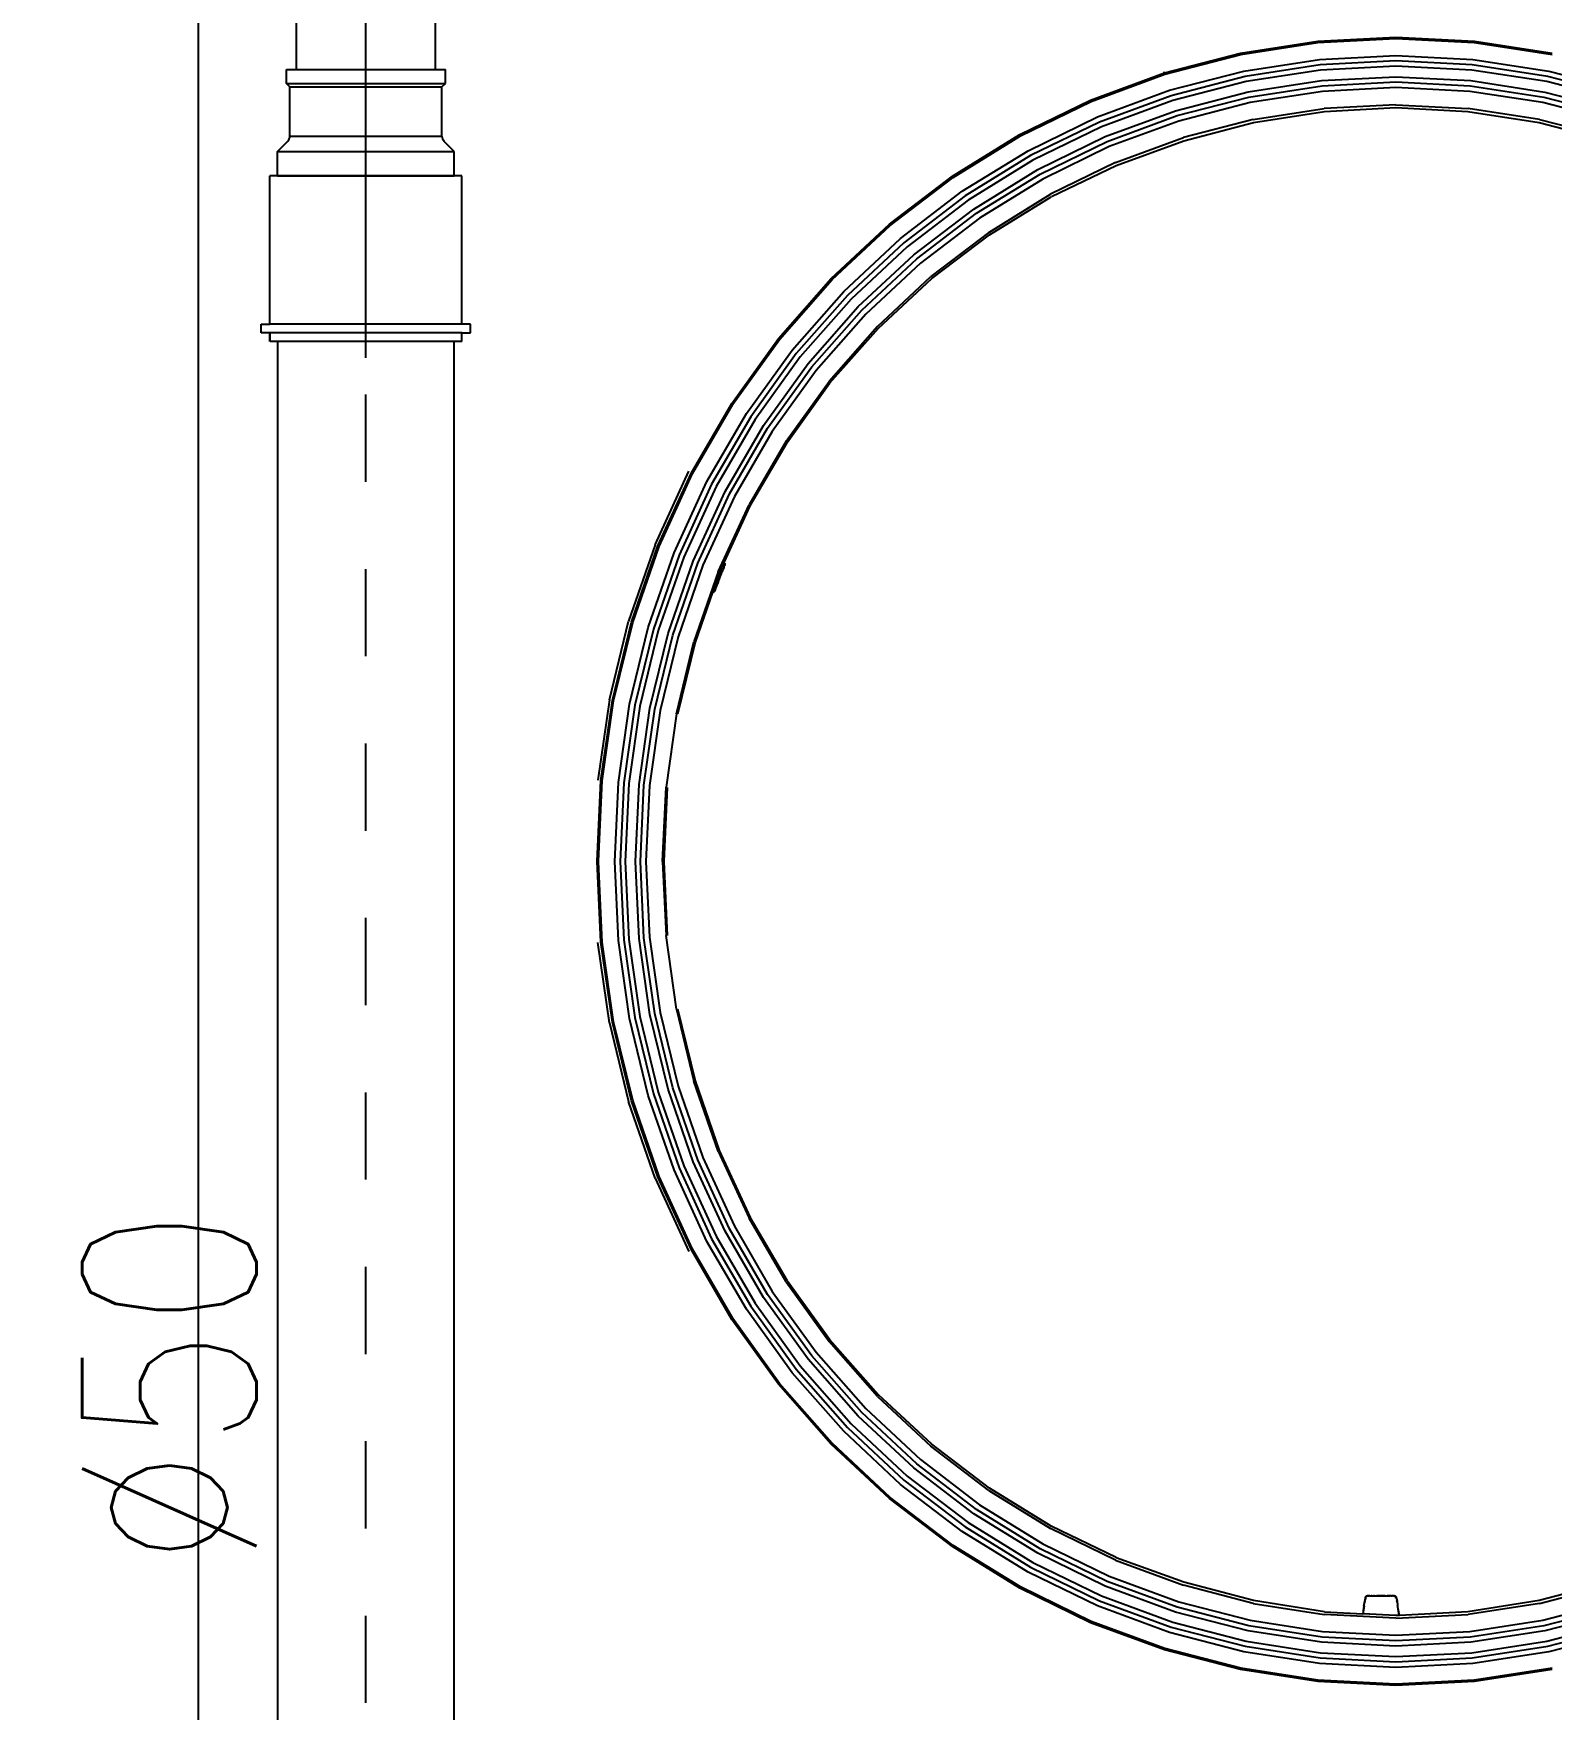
# Model space of a CAD drawing. Extents: x 41.9 to 126, y -21.3 to 38.1.
# Drawn here: x 94.647 to 96.388, y -14.591 to -12.669 of the extents above; entities that cross this region are included whole.
import ezdxf

# ---------------------------------------------------------------- set-up
doc = ezdxf.new("R2010")
doc.units = 0
for name, pattern in [('(_DASHED_)', [0.3, 0.2, -0.1]), ('DASHDOT2', [0.5, 0.25, -0.125, 0, -0.125]), ('ESGOTO_PRIMARIO', [1000, 1000, 0])]:
    doc.linetypes.add(name, pattern=pattern)
doc.layers.get('0').update_dxf_attribs({"linetype": 'CONTINUOUS'})
doc.layers.get('Defpoints').update_dxf_attribs({"linetype": 'CONTINUOUS'})
for name, color, linetype in [('ARQUITETURA_R07', 8, 'CONTINUOUS'), ('CONEXAO-PVC_SOLDAVEL_BRANCO', 84, 'CONTINUOUS'), ('IND_DIAMETRO', 7, 'CONTINUOUS'), ('IND_FLUXO', 3, 'CONTINUOUS'), ('LINHA_CENTRAL', 5, 'CONTINUOUS'), ('LINHA_EIXO', 8, 'DASHDOT2'), ('LISTAGEM_TEXTO', 7, 'CONTINUOUS'), ('TRACADO_INTERNO_CNX', 7, 'CONTINUOUS'), ('TUBO-PVC_SOLDAVEL_BRANCO', 84, 'CONTINUOUS'), ('US_dimension', 7, 'CONTINUOUS')]:
    doc.layers.add(name, color=color, linetype=linetype)
doc.styles.add('ARIAL', font='arial.ttf')
doc.styles.add('romans', font='romans.shx')
doc.dimstyles.new('1_25 A.F', dxfattribs={"dimscale": 0, "dimtxt": 0.2, "dimasz": 0.1, "dimexe": 0.05, "dimexo": 0.05, "dimgap": -0.045, "dimtad": 1, "dimlfac": 0.25, "dimzin": 5, "dimdsep": 46, "dimtxsty": 'ARIAL', "dimcen": 0, "dimclrd": 256, "dimclre": 256, "dimclrt": 256, "dimadec": 0, "dimazin": 0, "dimtfac": 1, "dimtmove": 2, "dimatfit": 3, "dimfxl": 0.08, "dimtolj": 1, "dimtzin": 1, "dimlwd": -1, "dimlwe": -1, "dimarcsym": 0})

# ---------------------------------------------------------------- blocks, each defined once
blk = doc.blocks.new('VISTAS')
at = {"layer": 'ARQUITETURA_R07'}
for p, q in [((0.16418, -1.02829), (0.16418, -0.51807)), ((0.48509, -0.54333), (0.50749, -0.54216)), ((0.48513, -0.54373), (0.50749, -0.54257)), ((0.50749, -0.54216), (0.52999, -0.54333)), ((0.50749, -0.54257), (0.52996, -0.54373)), ((0.44113, -0.55239), (0.46293, -0.54675)), ((0.44125, -0.55278), (0.463, -0.54715)), ((0.46293, -0.54675), (0.48509, -0.54333)), ((0.463, -0.54715), (0.48513, -0.54373)), ((0.48559, -0.54852), (0.5075, -0.54738)), ((0.5075, -0.54738), (0.5295, -0.54852)), ((0.52996, -0.54373), (0.55223, -0.54715)), ((0.52999, -0.54333), (0.55231, -0.54676)), ((0.41995, -0.56019), (0.44113, -0.55239)), ((0.44104, -0.55215), (0.44107, -0.55214)), ((0.4426, -0.55739), (0.46391, -0.55188)), ((0.46391, -0.55188), (0.48559, -0.54852)), ((0.48574, -0.55012), (0.46422, -0.55345)), ((0.48589, -0.5516), (0.4645, -0.55491)), ((0.5075, -0.54899), (0.48574, -0.55012)), ((0.5075, -0.55048), (0.48589, -0.5516)), ((0.52935, -0.55012), (0.5075, -0.54899)), ((0.52921, -0.5516), (0.5075, -0.55048)), ((0.55074, -0.55491), (0.52921, -0.5516)), ((0.55102, -0.55346), (0.52935, -0.55012)), ((0.5295, -0.54852), (0.55132, -0.55188)), ((0.55132, -0.55188), (0.57268, -0.55739)), ((0.4201, -0.56057), (0.44125, -0.55278)), ((0.46422, -0.55345), (0.44305, -0.55893)), ((0.4645, -0.55491), (0.44347, -0.56035)), ((0.46507, -0.55787), (0.48617, -0.55461)), ((0.46535, -0.55931), (0.48631, -0.55607)), ((0.48617, -0.55461), (0.5075, -0.5535)), ((0.48631, -0.55607), (0.5075, -0.55497)), ((0.5075, -0.5566), (0.48647, -0.55769)), ((0.5075, -0.5535), (0.52892, -0.55461)), ((0.5075, -0.55497), (0.52878, -0.55607)), ((0.52863, -0.55769), (0.5075, -0.5566)), ((0.52878, -0.55607), (0.54989, -0.55931)), ((0.52892, -0.55461), (0.55016, -0.55788)), ((0.57181, -0.56036), (0.55074, -0.55491)), ((0.57223, -0.55893), (0.55102, -0.55346)), ((0.39962, -0.5701), (0.41995, -0.56019)), ((0.3998, -0.57045), (0.4201, -0.56057)), ((0.42188, -0.56502), (0.4426, -0.55739)), ((0.44305, -0.55893), (0.42248, -0.56651)), ((0.44347, -0.56035), (0.42303, -0.56788)), ((0.44432, -0.56325), (0.46507, -0.55787)), ((0.44473, -0.56465), (0.46535, -0.55931)), ((0.46566, -0.56091), (0.44519, -0.56621)), ((0.48647, -0.55769), (0.46566, -0.56091)), ((0.5075, -0.56152), (0.48694, -0.56259)), ((0.5075, -0.56152), (0.52816, -0.56259)), ((0.54958, -0.56091), (0.52863, -0.55769)), ((0.57009, -0.56621), (0.54958, -0.56091)), ((0.54989, -0.55931), (0.57055, -0.56465)), ((0.55016, -0.55788), (0.57096, -0.56325)), ((0.402, -0.5747), (0.42188, -0.56502)), ((0.42248, -0.56651), (0.40273, -0.57612)), ((0.42415, -0.57067), (0.44432, -0.56325)), ((0.42469, -0.57202), (0.44473, -0.56465)), ((0.44519, -0.56621), (0.4253, -0.57353)), ((0.46659, -0.56574), (0.44658, -0.57092)), ((0.44669, -0.57183), (0.46669, -0.56666)), ((0.46659, -0.56574), (0.48694, -0.56259)), ((0.46669, -0.56666), (0.487, -0.56343)), ((0.487, -0.56343), (0.5075, -0.5623)), ((0.5075, -0.5623), (0.5281, -0.56343)), ((0.5281, -0.56343), (0.54855, -0.56666)), ((0.54865, -0.56575), (0.52816, -0.56259)), ((0.54855, -0.56666), (0.5639, -0.57062)), ((0.54865, -0.56575), (0.5687, -0.57093)), ((0.38032, -0.582), (0.39962, -0.5701)), ((0.38053, -0.58234), (0.3998, -0.57045)), ((0.42303, -0.56788), (0.40341, -0.57743)), ((0.40479, -0.5801), (0.42415, -0.57067)), ((0.42712, -0.57808), (0.44658, -0.57092)), ((0.38313, -0.58634), (0.402, -0.5747)), ((0.40273, -0.57612), (0.38399, -0.58768)), ((0.40546, -0.58139), (0.42469, -0.57202)), ((0.4253, -0.57353), (0.40621, -0.58283)), ((0.42724, -0.57893), (0.44669, -0.57183)), ((0.40341, -0.57743), (0.38479, -0.58892)), ((0.38642, -0.59143), (0.40479, -0.5801)), ((0.42712, -0.57808), (0.40845, -0.58718)), ((0.40875, -0.58786), (0.42724, -0.57893)), ((0.36225, -0.5958), (0.38032, -0.582)), ((0.36249, -0.59611), (0.38053, -0.58234)), ((0.3872, -0.59265), (0.40546, -0.58139)), ((0.40621, -0.58283), (0.38809, -0.59401)), ((0.36545, -0.59984), (0.38313, -0.58634)), ((0.38399, -0.58768), (0.36643, -0.60108)), ((0.38479, -0.58892), (0.36736, -0.60223)), ((0.39073, -0.59811), (0.40845, -0.58718)), ((0.39096, -0.59877), (0.40866, -0.5879)), ((0.36922, -0.60457), (0.38642, -0.59143)), ((0.37011, -0.6057), (0.3872, -0.59265)), ((0.38809, -0.59401), (0.37112, -0.60697)), ((0.34558, -0.61136), (0.36225, -0.5958)), ((0.34585, -0.61164), (0.36249, -0.59611)), ((0.34915, -0.61505), (0.36545, -0.59984)), ((0.39073, -0.59811), (0.37414, -0.61078)), ((0.37439, -0.61137), (0.39096, -0.59877)), ((0.36643, -0.60108), (0.35024, -0.61618)), ((0.36736, -0.60223), (0.35127, -0.61724)), ((0.35334, -0.61938), (0.36922, -0.60457)), ((0.35433, -0.62041), (0.37011, -0.6057)), ((0.37112, -0.60697), (0.35546, -0.62157)), ((0.33047, -0.62853), (0.34558, -0.61136)), ((0.33076, -0.62878), (0.34585, -0.61164)), ((0.35882, -0.62506), (0.37414, -0.61078)), ((0.35909, -0.62558), (0.37439, -0.61137)), ((0.33437, -0.63184), (0.34915, -0.61505)), ((0.35024, -0.61618), (0.33556, -0.63286)), ((0.35127, -0.61724), (0.33669, -0.63381)), ((0.33895, -0.63573), (0.35334, -0.61938)), ((0.34003, -0.63665), (0.35433, -0.62041)), ((0.35546, -0.62157), (0.34127, -0.63769)), ((0.31706, -0.64714), (0.33047, -0.62853)), ((0.31737, -0.64736), (0.33076, -0.62878)), ((0.35882, -0.62506), (0.34495, -0.64082)), ((0.34521, -0.64127), (0.35909, -0.62558)), ((0.32125, -0.65004), (0.33437, -0.63184)), ((0.33556, -0.63286), (0.32253, -0.65093)), ((0.33669, -0.63381), (0.32375, -0.65177)), ((0.32618, -0.65345), (0.33895, -0.63573)), ((0.32734, -0.65425), (0.34003, -0.63665)), ((0.34127, -0.63769), (0.32868, -0.65517)), ((0.33263, -0.65791), (0.34495, -0.64082)), ((0.33289, -0.65829), (0.34521, -0.64127)), ((0.30548, -0.66703), (0.31706, -0.64714)), ((0.30582, -0.66721), (0.31737, -0.64736)), ((0.30993, -0.66949), (0.32125, -0.65004)), ((0.32253, -0.65093), (0.31129, -0.67024)), ((0.32375, -0.65177), (0.31258, -0.67095)), ((0.31517, -0.67237), (0.32618, -0.65345)), ((0.3164, -0.67306), (0.32734, -0.65425)), ((0.32868, -0.65517), (0.31781, -0.67383)), ((0.33263, -0.65791), (0.32201, -0.67616)), ((0.3223, -0.67637), (0.33289, -0.65829)), ((0.29509, -0.68762), (0.30475, -0.66658)), ((0.29586, -0.68798), (0.30548, -0.66703)), ((0.2962, -0.68813), (0.30582, -0.66721)), ((0.30052, -0.68998), (0.30993, -0.66949)), ((0.31129, -0.67024), (0.30194, -0.69059)), ((0.31258, -0.67095), (0.30329, -0.69116)), ((0.306, -0.69232), (0.31517, -0.67237)), ((0.30729, -0.69288), (0.3164, -0.67306)), ((0.31781, -0.67383), (0.30877, -0.69351)), ((0.31317, -0.69539), (0.32201, -0.67616)), ((0.32226, -0.67647), (0.31479, -0.6927)), ((0.3223, -0.67637), (0.32226, -0.67647)), ((0.29509, -0.68762), (0.28748, -0.70954)), ((0.28828, -0.70982), (0.29586, -0.68798)), ((0.28864, -0.70993), (0.2962, -0.68813)), ((0.29311, -0.71133), (0.30052, -0.68998)), ((0.30194, -0.69059), (0.29457, -0.71179)), ((0.30329, -0.69116), (0.29598, -0.71223)), ((0.29878, -0.71311), (0.306, -0.69232)), ((0.30012, -0.71353), (0.30729, -0.69288)), ((0.30877, -0.69351), (0.30166, -0.714)), ((0.31317, -0.69539), (0.30621, -0.71543)), ((0.31347, -0.69556), (0.31151, -0.70121)), ((0.31267, -0.69949), (0.31451, -0.69476)), ((0.31325, -0.69816), (0.31405, -0.69609)), ((0.31476, -0.69277), (0.31347, -0.69556)), ((0.31406, -0.69606), (0.31405, -0.69609)), ((0.31408, -0.69601), (0.31406, -0.69606)), ((0.3141, -0.69597), (0.31408, -0.69601)), ((0.31411, -0.69593), (0.3141, -0.69597)), ((0.31411, -0.69593), (0.31415, -0.69584)), ((0.31415, -0.69584), (0.31422, -0.69564)), ((0.31422, -0.69564), (0.31425, -0.69558)), ((0.31425, -0.69558), (0.3143, -0.69543)), ((0.3143, -0.69543), (0.31431, -0.69539)), ((0.31431, -0.69539), (0.31433, -0.69534)), ((0.31433, -0.69534), (0.31435, -0.69532)), ((0.31435, -0.69532), (0.31437, -0.69526)), ((0.3144, -0.69519), (0.31437, -0.69526)), ((0.3144, -0.69519), (0.31441, -0.69516)), ((0.31442, -0.69512), (0.31441, -0.69516)), ((0.31442, -0.69512), (0.31444, -0.6951)), ((0.31444, -0.6951), (0.31446, -0.69504)), ((0.31447, -0.695), (0.31446, -0.69504)), ((0.31451, -0.69491), (0.31447, -0.695)), ((0.31452, -0.69487), (0.31451, -0.69491)), ((0.31453, -0.69484), (0.31452, -0.69487)), ((0.31456, -0.69477), (0.31453, -0.69484)), ((0.31457, -0.69475), (0.31456, -0.69477)), ((0.3146, -0.69468), (0.31457, -0.69475)), ((0.31461, -0.69464), (0.3146, -0.69468)), ((0.31463, -0.69458), (0.31461, -0.69464)), ((0.31463, -0.69458), (0.31466, -0.69452)), ((0.31463, -0.69458), (0.31465, -0.69455)), ((0.31465, -0.69455), (0.31466, -0.69452)), ((0.31467, -0.69448), (0.31466, -0.69452)), ((0.31469, -0.69444), (0.31467, -0.69448)), ((0.31469, -0.69444), (0.3147, -0.69441)), ((0.3147, -0.69441), (0.31472, -0.69436)), ((0.31474, -0.69431), (0.31472, -0.69436)), ((0.31476, -0.69425), (0.31474, -0.69431)), ((0.31478, -0.69273), (0.31476, -0.69277)), ((0.31476, -0.69277), (0.31482, -0.69279)), ((0.31477, -0.69422), (0.31476, -0.69425)), ((0.31479, -0.69416), (0.31477, -0.69422)), ((0.31479, -0.6927), (0.31478, -0.69273)), ((0.31478, -0.69273), (0.31482, -0.69279)), ((0.31496, -0.69282), (0.31479, -0.6927)), ((0.31479, -0.69416), (0.31482, -0.6941)), ((0.31492, -0.69284), (0.31482, -0.69279)), ((0.31482, -0.6941), (0.31483, -0.69404)), ((0.31483, -0.69404), (0.31485, -0.69402)), ((0.31492, -0.69292), (0.31484, -0.69313)), ((0.31485, -0.69402), (0.31486, -0.69399)), ((0.31486, -0.69399), (0.31487, -0.69395)), ((0.31487, -0.69395), (0.31489, -0.69391)), ((0.31489, -0.69391), (0.31491, -0.69384)), ((0.3149, -0.69387), (0.31489, -0.69391)), ((0.3149, -0.69387), (0.31491, -0.69384)), ((0.31491, -0.69384), (0.31493, -0.6938)), ((0.31492, -0.69284), (0.31495, -0.69285)), ((0.31492, -0.69284), (0.31493, -0.69289)), ((0.31493, -0.69289), (0.31498, -0.69294)), ((0.31499, -0.69291), (0.31493, -0.69289)), ((0.31493, -0.6938), (0.31494, -0.69376)), ((0.31494, -0.69376), (0.31496, -0.69371)), ((0.31501, -0.69287), (0.31495, -0.69285)), ((0.31501, -0.69287), (0.31496, -0.69282)), ((0.31496, -0.69371), (0.31499, -0.69364)), ((0.31498, -0.69367), (0.31496, -0.69371)), ((0.31498, -0.69294), (0.31502, -0.693)), ((0.31499, -0.69361), (0.31498, -0.69367)), ((0.31499, -0.69291), (0.31501, -0.69287)), ((0.31499, -0.69291), (0.31503, -0.69297)), ((0.31499, -0.69291), (0.31505, -0.69294)), ((0.31499, -0.69361), (0.31502, -0.69356)), ((0.31499, -0.69361), (0.31501, -0.69358)), ((0.31499, -0.69361), (0.31499, -0.69364)), ((0.31502, -0.69356), (0.31501, -0.69358)), ((0.31502, -0.693), (0.31505, -0.69307)), ((0.31502, -0.69353), (0.31504, -0.69348)), ((0.31502, -0.69356), (0.31504, -0.69348)), ((0.31502, -0.69356), (0.31502, -0.69353)), ((0.31506, -0.69304), (0.31503, -0.69297)), ((0.31504, -0.69348), (0.31506, -0.69342)), ((0.31504, -0.69348), (0.31505, -0.69345)), ((0.31508, -0.693), (0.31505, -0.69294)), ((0.31505, -0.69307), (0.31506, -0.69304)), ((0.31505, -0.69307), (0.31507, -0.69314)), ((0.31507, -0.69338), (0.31505, -0.69345)), ((0.31506, -0.69342), (0.31505, -0.69345)), ((0.31508, -0.693), (0.31506, -0.69304)), ((0.31506, -0.69304), (0.31509, -0.69309)), ((0.31506, -0.69304), (0.3151, -0.69306)), ((0.31506, -0.69342), (0.31507, -0.69338)), ((0.31507, -0.69314), (0.31509, -0.69309)), ((0.31507, -0.69314), (0.31508, -0.69321)), ((0.31509, -0.69318), (0.31507, -0.69314)), ((0.31509, -0.69332), (0.31507, -0.69338)), ((0.31507, -0.69338), (0.31508, -0.69335)), ((0.31508, -0.693), (0.3151, -0.69306)), ((0.31508, -0.69321), (0.31508, -0.69328)), ((0.31508, -0.69328), (0.31511, -0.69322)), ((0.31509, -0.69332), (0.31508, -0.69328)), ((0.31508, -0.69328), (0.31508, -0.69335)), ((0.31509, -0.69332), (0.31508, -0.69335)), ((0.31509, -0.69309), (0.3151, -0.69306)), ((0.31511, -0.69314), (0.31509, -0.69309)), ((0.31509, -0.69318), (0.31509, -0.69325)), ((0.31509, -0.69325), (0.31509, -0.69332)), ((0.31511, -0.69314), (0.31511, -0.69322)), ((0.3115, -0.70125), (0.30652, -0.71555)), ((0.31151, -0.70121), (0.3115, -0.70125)), ((0.3115, -0.70125), (0.31168, -0.70128)), ((0.31151, -0.70121), (0.31169, -0.70124)), ((0.31169, -0.70124), (0.31168, -0.70128)), ((0.31175, -0.70128), (0.31168, -0.70128)), ((0.31176, -0.70125), (0.31169, -0.70124)), ((0.31185, -0.70085), (0.31172, -0.70118)), ((0.31175, -0.70128), (0.31182, -0.70126)), ((0.31183, -0.70123), (0.31176, -0.70125)), ((0.31188, -0.70124), (0.31182, -0.70126)), ((0.3119, -0.70121), (0.31183, -0.70123)), ((0.31188, -0.70124), (0.31195, -0.7012)), ((0.31196, -0.70117), (0.3119, -0.70121)), ((0.3119, -0.70121), (0.31195, -0.7012)), ((0.312, -0.70116), (0.31195, -0.7012)), ((0.31201, -0.70113), (0.31196, -0.70117)), ((0.312, -0.70116), (0.31205, -0.7011)), ((0.31201, -0.70113), (0.312, -0.70116)), ((0.31206, -0.70107), (0.31201, -0.70113)), ((0.31206, -0.70107), (0.31205, -0.7011)), ((0.3121, -0.70102), (0.31206, -0.70107)), ((0.31212, -0.70099), (0.3121, -0.70102)), ((0.31215, -0.70092), (0.31212, -0.70099)), ((0.31217, -0.70088), (0.31215, -0.70092)), ((0.3122, -0.70082), (0.31217, -0.70088)), ((0.31217, -0.70088), (0.31219, -0.70085)), ((0.31221, -0.70078), (0.31219, -0.70085)), ((0.31219, -0.70085), (0.3122, -0.70082)), ((0.3122, -0.70082), (0.31221, -0.70078)), ((0.31221, -0.70078), (0.31224, -0.70072)), ((0.31223, -0.70075), (0.31221, -0.70078)), ((0.31223, -0.70075), (0.31225, -0.70069)), ((0.31224, -0.70072), (0.31223, -0.70075)), ((0.31227, -0.70066), (0.31224, -0.70072)), ((0.31225, -0.70069), (0.31228, -0.70062)), ((0.31227, -0.70066), (0.31225, -0.70069)), ((0.31228, -0.70062), (0.31227, -0.70066)), ((0.3123, -0.70057), (0.31228, -0.70062)), ((0.3123, -0.70057), (0.31233, -0.7005)), ((0.3123, -0.70057), (0.31232, -0.70053)), ((0.31232, -0.70053), (0.31233, -0.7005)), ((0.31233, -0.7005), (0.31234, -0.70046)), ((0.31236, -0.70042), (0.31234, -0.70046)), ((0.31236, -0.70042), (0.31238, -0.70038)), ((0.31239, -0.70034), (0.31238, -0.70038)), ((0.31241, -0.7003), (0.31239, -0.70034)), ((0.31244, -0.70023), (0.31241, -0.7003)), ((0.31243, -0.70027), (0.31241, -0.7003)), ((0.31245, -0.70021), (0.31243, -0.70027)), ((0.31244, -0.70023), (0.31243, -0.70027)), ((0.31244, -0.70023), (0.31246, -0.70018)), ((0.31245, -0.70021), (0.31246, -0.70018)), ((0.31246, -0.70018), (0.31248, -0.70014)), ((0.31248, -0.70014), (0.31249, -0.7001)), ((0.31249, -0.7001), (0.3125, -0.70007)), ((0.3125, -0.70007), (0.31252, -0.70001)), ((0.31252, -0.70001), (0.31254, -0.69999)), ((0.31254, -0.69999), (0.31256, -0.69992)), ((0.31256, -0.69992), (0.31259, -0.69986)), ((0.31259, -0.69986), (0.31263, -0.69974)), ((0.31263, -0.69974), (0.31265, -0.6997)), ((0.31267, -0.69966), (0.31265, -0.6997)), ((0.31267, -0.69966), (0.31275, -0.69944)), ((0.31275, -0.69944), (0.31278, -0.69937)), ((0.31278, -0.69937), (0.31282, -0.69928)), ((0.31282, -0.69928), (0.31286, -0.69915)), ((0.31286, -0.69915), (0.31288, -0.69911)), ((0.31288, -0.69911), (0.31294, -0.69896)), ((0.31294, -0.69896), (0.31296, -0.69888)), ((0.31295, -0.69892), (0.31294, -0.69896)), ((0.31295, -0.69892), (0.31296, -0.69888)), ((0.31316, -0.69839), (0.31296, -0.69888)), ((0.31318, -0.69833), (0.31316, -0.69839)), ((0.31318, -0.69833), (0.31321, -0.69827)), ((0.31321, -0.69827), (0.31322, -0.69823)), ((0.31322, -0.69823), (0.31325, -0.69816)), ((0.28199, -0.73213), (0.28748, -0.70954)), ((0.28282, -0.73231), (0.28828, -0.70982)), ((0.28319, -0.73239), (0.28864, -0.70993)), ((0.28777, -0.73333), (0.29311, -0.71133)), ((0.29457, -0.71179), (0.28927, -0.73364)), ((0.29598, -0.71223), (0.29071, -0.73393)), ((0.29359, -0.73452), (0.29878, -0.71311)), ((0.29495, -0.7348), (0.30012, -0.71353)), ((0.30166, -0.714), (0.29653, -0.73512)), ((0.3012, -0.73608), (0.30621, -0.71543)), ((0.30652, -0.71555), (0.30153, -0.73616)), ((0.28199, -0.73213), (0.27868, -0.75515)), ((0.27954, -0.75525), (0.28282, -0.73231)), ((0.27992, -0.75528), (0.28319, -0.73239)), ((0.28457, -0.75576), (0.28777, -0.73333)), ((0.28927, -0.73364), (0.2861, -0.75591)), ((0.29071, -0.73393), (0.28756, -0.75606)), ((0.29048, -0.75636), (0.29359, -0.73452)), ((0.29186, -0.7565), (0.29495, -0.7348)), ((0.29653, -0.73512), (0.29346, -0.75666)), ((0.3012, -0.73608), (0.2982, -0.75714)), ((0.27846, -0.7784), (0.27954, -0.75525)), ((0.27884, -0.7784), (0.27992, -0.75528)), ((0.28351, -0.7784), (0.28457, -0.75576)), ((0.2861, -0.75591), (0.28505, -0.77841)), ((0.28756, -0.75606), (0.28651, -0.7784)), ((0.28944, -0.7784), (0.29048, -0.75636)), ((0.29084, -0.77841), (0.29186, -0.7565)), ((0.29346, -0.75666), (0.29244, -0.7784)), ((0.29721, -0.7784), (0.2982, -0.75714)), ((0.29769, -0.77842), (0.29861, -0.75719)), ((0.27954, -0.80156), (0.27846, -0.7784)), ((0.27992, -0.80152), (0.27884, -0.7784)), ((0.28457, -0.80105), (0.28351, -0.7784)), ((0.28505, -0.77841), (0.2861, -0.80089)), ((0.28651, -0.7784), (0.28756, -0.80074)), ((0.29048, -0.80045), (0.28944, -0.7784)), ((0.29186, -0.80031), (0.29084, -0.77841)), ((0.29244, -0.7784), (0.29346, -0.80015)), ((0.29721, -0.7784), (0.2982, -0.79967)), ((0.29861, -0.79965), (0.29769, -0.77842)), ((0.28199, -0.82466), (0.27868, -0.80164)), ((0.28282, -0.82449), (0.27954, -0.80156)), ((0.28318, -0.82441), (0.27992, -0.80152)), ((0.28777, -0.82347), (0.28457, -0.80105)), ((0.2861, -0.80089), (0.28927, -0.82317)), ((0.28756, -0.80074), (0.29071, -0.82287)), ((0.29359, -0.82228), (0.29048, -0.80045)), ((0.29495, -0.822), (0.29186, -0.80031)), ((0.29346, -0.80015), (0.29653, -0.82168)), ((0.3012, -0.82072), (0.2982, -0.79967)), ((0.3012, -0.82072), (0.30621, -0.84137)), ((0.30153, -0.82065), (0.30652, -0.84126)), ((0.28199, -0.82466), (0.28748, -0.84724)), ((0.28828, -0.84698), (0.28282, -0.82449)), ((0.28864, -0.84687), (0.28318, -0.82441)), ((0.2931, -0.84547), (0.28777, -0.82347)), ((0.28927, -0.82317), (0.29457, -0.84501)), ((0.29071, -0.82287), (0.29598, -0.84457)), ((0.29878, -0.84369), (0.29359, -0.82228)), ((0.30012, -0.84328), (0.29495, -0.822)), ((0.29653, -0.82168), (0.30166, -0.84279)), ((0.29457, -0.84501), (0.30194, -0.86621)), ((0.29598, -0.84457), (0.30329, -0.86563)), ((0.306, -0.86447), (0.29878, -0.84369)), ((0.30729, -0.86393), (0.30012, -0.84328)), ((0.30166, -0.84279), (0.30877, -0.86329)), ((0.31317, -0.86141), (0.30621, -0.84137)), ((0.30652, -0.84126), (0.31347, -0.86125)), ((0.29509, -0.86916), (0.28748, -0.84724)), ((0.29586, -0.86881), (0.28828, -0.84698)), ((0.2962, -0.86866), (0.28864, -0.84687)), ((0.30052, -0.86682), (0.2931, -0.84547)), ((0.31517, -0.88442), (0.306, -0.86447)), ((0.3164, -0.88375), (0.30729, -0.86393)), ((0.30877, -0.86329), (0.31781, -0.88296)), ((0.31317, -0.86141), (0.32201, -0.88064)), ((0.31347, -0.86125), (0.3223, -0.88044)), ((0.29509, -0.86916), (0.30475, -0.8902)), ((0.30548, -0.88977), (0.29586, -0.86881)), ((0.30582, -0.88958), (0.2962, -0.86866)), ((0.30993, -0.88731), (0.30052, -0.86682)), ((0.30194, -0.86621), (0.31129, -0.88656)), ((0.30329, -0.86563), (0.31258, -0.88585)), ((0.32734, -0.90255), (0.3164, -0.88375)), ((0.31781, -0.88296), (0.32868, -0.90163)), ((0.33263, -0.89889), (0.32201, -0.88064)), ((0.33289, -0.89855), (0.3223, -0.88044)), ((0.32125, -0.90675), (0.30993, -0.88731)), ((0.31129, -0.88656), (0.32253, -0.90587)), ((0.31258, -0.88585), (0.32375, -0.90503)), ((0.32618, -0.90335), (0.31517, -0.88442)), ((0.31706, -0.90965), (0.30548, -0.88977)), ((0.31737, -0.90943), (0.30582, -0.88958)), ((0.34003, -0.92015), (0.32734, -0.90255)), ((0.32868, -0.90163), (0.34127, -0.9191)), ((0.33263, -0.89889), (0.34495, -0.91598)), ((0.33289, -0.89855), (0.33292, -0.89865)), ((0.34521, -0.91556), (0.33292, -0.89865)), ((0.33437, -0.92495), (0.32125, -0.90675)), ((0.32253, -0.90587), (0.33556, -0.92394)), ((0.32375, -0.90503), (0.33669, -0.92299)), ((0.33895, -0.92107), (0.32618, -0.90335)), ((0.33047, -0.92826), (0.31706, -0.90965)), ((0.33076, -0.92801), (0.31737, -0.90943)), ((0.35882, -0.93174), (0.34495, -0.91598)), ((0.35908, -0.93125), (0.34521, -0.91556)), ((0.35334, -0.93741), (0.33895, -0.92107)), ((0.35433, -0.93639), (0.34003, -0.92015)), ((0.34127, -0.9191), (0.35546, -0.93522)), ((0.34915, -0.94174), (0.33437, -0.92495)), ((0.33556, -0.92394), (0.35024, -0.94062)), ((0.33669, -0.92299), (0.35127, -0.93955)), ((0.34558, -0.94543), (0.33047, -0.92826)), ((0.34584, -0.94515), (0.33076, -0.92801)), ((0.35882, -0.93174), (0.37413, -0.94602)), ((0.37439, -0.94546), (0.35908, -0.93125)), ((0.37011, -0.9511), (0.35433, -0.93639)), ((0.35546, -0.93522), (0.37112, -0.94983)), ((0.35024, -0.94062), (0.36643, -0.95572)), ((0.35127, -0.93955), (0.36736, -0.95456)), ((0.36921, -0.95222), (0.35334, -0.93741)), ((0.36225, -0.96099), (0.34558, -0.94543)), ((0.36249, -0.96068), (0.34584, -0.94515)), ((0.36545, -0.95695), (0.34915, -0.94174)), ((0.39073, -0.95869), (0.37413, -0.94602)), ((0.39096, -0.95806), (0.37439, -0.94546)), ((0.37112, -0.94983), (0.38808, -0.96279)), ((0.36643, -0.95572), (0.38398, -0.96912)), ((0.36736, -0.95456), (0.38479, -0.96788)), ((0.38642, -0.96536), (0.36921, -0.95222)), ((0.3872, -0.96415), (0.37011, -0.9511)), ((0.38053, -0.97446), (0.36249, -0.96068)), ((0.38312, -0.97045), (0.36545, -0.95695)), ((0.39073, -0.95869), (0.40845, -0.96962)), ((0.40866, -0.96893), (0.39096, -0.95806)), ((0.38032, -0.97479), (0.36225, -0.96099)), ((0.40479, -0.97669), (0.38642, -0.96536)), ((0.40545, -0.97541), (0.3872, -0.96415)), ((0.38808, -0.96279), (0.4062, -0.97396)), ((0.38398, -0.96912), (0.40273, -0.98068)), ((0.38479, -0.96788), (0.40341, -0.97936)), ((0.42712, -0.97871), (0.40845, -0.96962)), ((0.42723, -0.97793), (0.40866, -0.96893)), ((0.39962, -0.9867), (0.38032, -0.97479)), ((0.3998, -0.98634), (0.38053, -0.97446)), ((0.402, -0.98209), (0.38312, -0.97045)), ((0.4062, -0.97396), (0.4253, -0.98326)), ((0.40341, -0.97936), (0.42303, -0.98892)), ((0.42415, -0.98612), (0.40479, -0.97669)), ((0.42469, -0.98478), (0.40545, -0.97541)), ((0.42712, -0.97871), (0.44657, -0.98587)), ((0.4273, -0.97797), (0.42723, -0.97793)), ((0.44669, -0.98502), (0.4273, -0.97797)), ((0.42188, -0.99178), (0.402, -0.98209)), ((0.40273, -0.98068), (0.42248, -0.99029)), ((0.4253, -0.98326), (0.44519, -0.99059)), ((0.41995, -0.9966), (0.39962, -0.9867)), ((0.4201, -0.99623), (0.3998, -0.98634)), ((0.42303, -0.98892), (0.44347, -0.99644)), ((0.44432, -0.99355), (0.42415, -0.98612)), ((0.44473, -0.99215), (0.42469, -0.98478)), ((0.46659, -0.99105), (0.44657, -0.98587)), ((0.46669, -0.99019), (0.44669, -0.98502)), ((0.49876, -0.98924), (0.49869, -0.98956)), ((0.49874, -0.98956), (0.49877, -0.98945)), ((0.49879, -0.98918), (0.49876, -0.98924)), ((0.49877, -0.98945), (0.4988, -0.98927)), ((0.49877, -0.98956), (0.49877, -0.98945)), ((0.49883, -0.98918), (0.49879, -0.98924)), ((0.49879, -0.98918), (0.49883, -0.98918)), ((0.4988, -0.98927), (0.49879, -0.98924)), ((0.4988, -0.98927), (0.49883, -0.98924)), ((0.49888, -0.98906), (0.49883, -0.98912)), ((0.49883, -0.98918), (0.49887, -0.98911)), ((0.49883, -0.98918), (0.49883, -0.98912)), ((0.49883, -0.98924), (0.49886, -0.98918)), ((0.49883, -0.98918), (0.49883, -0.98924)), ((0.49886, -0.98918), (0.4989, -0.98911)), ((0.49886, -0.98924), (0.49908, -0.98924)), ((0.49892, -0.98906), (0.49887, -0.98911)), ((0.49888, -0.98906), (0.49893, -0.98902)), ((0.49888, -0.98906), (0.49892, -0.98906)), ((0.4989, -0.98911), (0.49895, -0.98906)), ((0.49892, -0.98906), (0.49896, -0.98902)), ((0.49896, -0.98902), (0.49893, -0.98902)), ((0.49895, -0.98906), (0.499, -0.98902)), ((0.499, -0.98898), (0.49896, -0.98902)), ((0.499, -0.98902), (0.49896, -0.98902)), ((0.499, -0.98898), (0.49906, -0.98895)), ((0.499, -0.98902), (0.49906, -0.98898)), ((0.49903, -0.98898), (0.499, -0.98902)), ((0.49903, -0.98898), (0.499, -0.98898)), ((0.49903, -0.98898), (0.4991, -0.98895)), ((0.49903, -0.98898), (0.49906, -0.98895)), ((0.49906, -0.98898), (0.49913, -0.98895)), ((0.49913, -0.98895), (0.49906, -0.98895)), ((0.4991, -0.98895), (0.49906, -0.98895)), ((0.49916, -0.98893), (0.4991, -0.98895)), ((0.4991, -0.98895), (0.49913, -0.98895)), ((0.49913, -0.98895), (0.49919, -0.98893)), ((0.49916, -0.98893), (0.49923, -0.98893)), ((0.49923, -0.98893), (0.49919, -0.98893)), ((0.49923, -0.98893), (0.4993, -0.98892)), ((0.49927, -0.98892), (0.49923, -0.98893)), ((0.49927, -0.98892), (0.4993, -0.98892)), ((0.49933, -0.98892), (0.49927, -0.98892)), ((0.49933, -0.98892), (0.4993, -0.98892)), ((0.4994, -0.98891), (0.49933, -0.98892)), ((0.49937, -0.98892), (0.49933, -0.98892)), ((0.4994, -0.98891), (0.49937, -0.98892)), ((0.49943, -0.98892), (0.49937, -0.98892)), ((0.49946, -0.98892), (0.4994, -0.98891)), ((0.4994, -0.98891), (0.49943, -0.98892)), ((0.49946, -0.98892), (0.49943, -0.98892)), ((0.49946, -0.98892), (0.49952, -0.98891)), ((0.49949, -0.98891), (0.49946, -0.98892)), ((0.49956, -0.98891), (0.49949, -0.98891)), ((0.49952, -0.98891), (0.49956, -0.98891)), ((0.49959, -0.98891), (0.49952, -0.98891)), ((0.49956, -0.98891), (0.49962, -0.98891)), ((0.49956, -0.98891), (0.49959, -0.98891)), ((0.49962, -0.98891), (0.49959, -0.98891)), ((0.49965, -0.98891), (0.49962, -0.98891)), ((0.49965, -0.98891), (0.49973, -0.98891)), ((0.4997, -0.98891), (0.49965, -0.98891)), ((0.49977, -0.98891), (0.4997, -0.98891)), ((0.4997, -0.98891), (0.49973, -0.98891)), ((0.49973, -0.98891), (0.49977, -0.98891)), ((0.49981, -0.98891), (0.49977, -0.98891)), ((0.49985, -0.98891), (0.49981, -0.98891)), ((0.49989, -0.9889), (0.49985, -0.98891)), ((0.49996, -0.9889), (0.49989, -0.9889)), ((0.49999, -0.98891), (0.49989, -0.9889)), ((0.49996, -0.9889), (0.50003, -0.9889)), ((0.50003, -0.9889), (0.49999, -0.98891)), ((0.50003, -0.9889), (0.50007, -0.9889)), ((0.50007, -0.9889), (0.5001, -0.9889)), ((0.5001, -0.9889), (0.50014, -0.9889)), ((0.50014, -0.9889), (0.50021, -0.9889)), ((0.50014, -0.9889), (0.50018, -0.9889)), ((0.50018, -0.9889), (0.50024, -0.9889)), ((0.50021, -0.9889), (0.50024, -0.9889)), ((0.50028, -0.9889), (0.50024, -0.9889)), ((0.50032, -0.9889), (0.50028, -0.9889)), ((0.50032, -0.9889), (0.50036, -0.9889)), ((0.50043, -0.9889), (0.50036, -0.9889)), ((0.50036, -0.9889), (0.50041, -0.9889)), ((0.50047, -0.9889), (0.50041, -0.9889)), ((0.50041, -0.9889), (0.50043, -0.9889)), ((0.50047, -0.9889), (0.50043, -0.9889)), ((0.50053, -0.9889), (0.50047, -0.9889)), ((0.50053, -0.9889), (0.50057, -0.9889)), ((0.50057, -0.9889), (0.50065, -0.9889)), ((0.50065, -0.9889), (0.50069, -0.9889)), ((0.50562, -0.98895), (0.50067, -0.98895)), ((0.50069, -0.9889), (0.50074, -0.9889)), ((0.50074, -0.9889), (0.50077, -0.9889)), ((0.50077, -0.9889), (0.50081, -0.9889)), ((0.50081, -0.9889), (0.5009, -0.9889)), ((0.5009, -0.9889), (0.50095, -0.9889)), ((0.50095, -0.9889), (0.50103, -0.9889)), ((0.50103, -0.9889), (0.50108, -0.9889)), ((0.50111, -0.9889), (0.50108, -0.9889)), ((0.50111, -0.9889), (0.50118, -0.9889)), ((0.50123, -0.9889), (0.50118, -0.9889)), ((0.50118, -0.9889), (0.50121, -0.9889)), ((0.50121, -0.9889), (0.50126, -0.98891)), ((0.50123, -0.9889), (0.50121, -0.9889)), ((0.50126, -0.98891), (0.50123, -0.9889)), ((0.50132, -0.98891), (0.50126, -0.98891)), ((0.50132, -0.98891), (0.50153, -0.9889)), ((0.50153, -0.9889), (0.5016, -0.9889)), ((0.5016, -0.9889), (0.50178, -0.9889)), ((0.50178, -0.9889), (0.50188, -0.9889)), ((0.50188, -0.9889), (0.50191, -0.9889)), ((0.50191, -0.9889), (0.50196, -0.9889)), ((0.50201, -0.9889), (0.50196, -0.9889)), ((0.50201, -0.9889), (0.50204, -0.9889)), ((0.5021, -0.9889), (0.50204, -0.9889)), ((0.50204, -0.9889), (0.50207, -0.9889)), ((0.50207, -0.9889), (0.5021, -0.9889)), ((0.50214, -0.9889), (0.50207, -0.9889)), ((0.50214, -0.9889), (0.5021, -0.9889)), ((0.5042, -0.9889), (0.50214, -0.9889)), ((0.5042, -0.9889), (0.50428, -0.9889)), ((0.50435, -0.9889), (0.50428, -0.9889)), ((0.50428, -0.9889), (0.50432, -0.9889)), ((0.50438, -0.9889), (0.50432, -0.9889)), ((0.50438, -0.9889), (0.50435, -0.9889)), ((0.50438, -0.9889), (0.50446, -0.9889)), ((0.50446, -0.9889), (0.50499, -0.98891)), ((0.50504, -0.9889), (0.50499, -0.98891)), ((0.50504, -0.9889), (0.5052, -0.9889)), ((0.50523, -0.9889), (0.5052, -0.9889)), ((0.50537, -0.9889), (0.50523, -0.9889)), ((0.50547, -0.9889), (0.50537, -0.9889)), ((0.50555, -0.9889), (0.50547, -0.9889)), ((0.50577, -0.9889), (0.50555, -0.9889)), ((0.50577, -0.9889), (0.50582, -0.9889)), ((0.50585, -0.9889), (0.50582, -0.9889)), ((0.50598, -0.9889), (0.50585, -0.9889)), ((0.50603, -0.9889), (0.50598, -0.9889)), ((0.50607, -0.9889), (0.50603, -0.9889)), ((0.50611, -0.9889), (0.50607, -0.9889)), ((0.50614, -0.9889), (0.50611, -0.9889)), ((0.50614, -0.9889), (0.50627, -0.9889)), ((0.50631, -0.9889), (0.50627, -0.9889)), ((0.50637, -0.9889), (0.50631, -0.9889)), ((0.50634, -0.9889), (0.50631, -0.9889)), ((0.50634, -0.9889), (0.50641, -0.9889)), ((0.50637, -0.9889), (0.50644, -0.9889)), ((0.50641, -0.9889), (0.50637, -0.9889)), ((0.50641, -0.9889), (0.50644, -0.9889)), ((0.50644, -0.9889), (0.50649, -0.98891)), ((0.50652, -0.98891), (0.50649, -0.98891)), ((0.50657, -0.98891), (0.50652, -0.98891)), ((0.50657, -0.98891), (0.50661, -0.98891)), ((0.50669, -0.98891), (0.50661, -0.98891)), ((0.50665, -0.98891), (0.50661, -0.98891)), ((0.50672, -0.98891), (0.50665, -0.98891)), ((0.50672, -0.98891), (0.50669, -0.98891)), ((0.50678, -0.98891), (0.50672, -0.98891)), ((0.50685, -0.98891), (0.50678, -0.98891)), ((0.50678, -0.98891), (0.50682, -0.98891)), ((0.50682, -0.98891), (0.50688, -0.98891)), ((0.50691, -0.98892), (0.50685, -0.98891)), ((0.50695, -0.98892), (0.50688, -0.98891)), ((0.50688, -0.98891), (0.50691, -0.98892)), ((0.50691, -0.98892), (0.50695, -0.98892)), ((0.50699, -0.98892), (0.50695, -0.98892)), ((0.50695, -0.98892), (0.50702, -0.98892)), ((0.50699, -0.98892), (0.50702, -0.98892)), ((0.50699, -0.98892), (0.50705, -0.98892)), ((0.50705, -0.98892), (0.50702, -0.98892)), ((0.50705, -0.98892), (0.50708, -0.98892)), ((0.50708, -0.98892), (0.50714, -0.98893)), ((0.50714, -0.98893), (0.50717, -0.98893)), ((0.50714, -0.98924), (0.50749, -0.98924)), ((0.50717, -0.98893), (0.50721, -0.98894)), ((0.50721, -0.98894), (0.50727, -0.98895)), ((0.50727, -0.98895), (0.50733, -0.98898)), ((0.50727, -0.98895), (0.5073, -0.98895)), ((0.50737, -0.98898), (0.5073, -0.98895)), ((0.50733, -0.98898), (0.5074, -0.98902)), ((0.50737, -0.98898), (0.50742, -0.98902)), ((0.5074, -0.98902), (0.50745, -0.98906)), ((0.50748, -0.98906), (0.50742, -0.98902)), ((0.50745, -0.98906), (0.5075, -0.98911)), ((0.50748, -0.98906), (0.50753, -0.98912)), ((0.5075, -0.98911), (0.50754, -0.98918)), ((0.50757, -0.98918), (0.50753, -0.98912)), ((0.50754, -0.98918), (0.50756, -0.98924)), ((0.50757, -0.98918), (0.50756, -0.98924)), ((0.50762, -0.98956), (0.50756, -0.98924)), ((0.50766, -0.98956), (0.50756, -0.98924)), ((0.50757, -0.98918), (0.5076, -0.98924)), ((0.50766, -0.98956), (0.5076, -0.98924)), ((0.56859, -0.98503), (0.54855, -0.9902)), ((0.54865, -0.99105), (0.5687, -0.98587)), ((0.4426, -0.9994), (0.42188, -0.99178)), ((0.42248, -0.99029), (0.44305, -0.99787)), ((0.46507, -0.99892), (0.44432, -0.99355)), ((0.46535, -0.99749), (0.44473, -0.99215)), ((0.44519, -0.99059), (0.46566, -0.99588)), ((0.46659, -0.99105), (0.48694, -0.99421)), ((0.487, -0.99344), (0.46669, -0.99019)), ((0.5075, -0.99527), (0.48694, -0.99421)), ((0.487, -0.99344), (0.49796, -0.99403)), ((0.49832, -0.99187), (0.49796, -0.99403)), ((0.49799, -0.99403), (0.49796, -0.99403)), ((0.49819, -0.993), (0.49799, -0.99403)), ((0.5075, -0.99455), (0.49799, -0.99403)), ((0.49819, -0.993), (0.49838, -0.99187)), ((0.49835, -0.99187), (0.49819, -0.993)), ((0.49832, -0.99187), (0.4985, -0.99092)), ((0.49835, -0.99187), (0.4985, -0.99092)), ((0.4985, -0.99092), (0.49859, -0.99035)), ((0.49856, -0.99035), (0.4985, -0.99092)), ((0.49862, -0.9902), (0.49856, -0.99035)), ((0.49862, -0.9902), (0.49859, -0.99035)), ((0.49862, -0.9902), (0.49865, -0.99)), ((0.49863, -0.99035), (0.49862, -0.9902)), ((0.49871, -0.98962), (0.49865, -0.99)), ((0.49865, -0.99), (0.49874, -0.98971)), ((0.49869, -0.98956), (0.49871, -0.98962)), ((0.49869, -0.98956), (0.49874, -0.98956)), ((0.49874, -0.98956), (0.49871, -0.98962)), ((0.5075, -0.99527), (0.52816, -0.9942)), ((0.50762, -0.98956), (0.50776, -0.99035)), ((0.50766, -0.98956), (0.5078, -0.99035)), ((0.50785, -0.99072), (0.50776, -0.99035)), ((0.5078, -0.99035), (0.50785, -0.99072)), ((0.50785, -0.99072), (0.50791, -0.99114)), ((0.50791, -0.99114), (0.50796, -0.99148)), ((0.50796, -0.99148), (0.50797, -0.99154)), ((0.50803, -0.99187), (0.50797, -0.99154)), ((0.508, -0.99187), (0.50797, -0.99154)), ((0.50807, -0.99218), (0.508, -0.99187)), ((0.50807, -0.99218), (0.50803, -0.99187)), ((0.50839, -0.99434), (0.50807, -0.99218)), ((0.50846, -0.9945), (0.50807, -0.99218)), ((0.5281, -0.99344), (0.50846, -0.9945)), ((0.54855, -0.9902), (0.5281, -0.99344)), ((0.54865, -0.99105), (0.52816, -0.9942)), ((0.54958, -0.99588), (0.57009, -0.99058)), ((0.57055, -0.99215), (0.54989, -0.99749)), ((0.57096, -0.99355), (0.55016, -0.99892)), ((0.44113, -1.0044), (0.41995, -0.9966)), ((0.44124, -1.00401), (0.4201, -0.99623)), ((0.44305, -0.99787), (0.46422, -1.00335)), ((0.44347, -0.99644), (0.4645, -1.00188)), ((0.48617, -1.00219), (0.46507, -0.99892)), ((0.48631, -1.00073), (0.46535, -0.99749)), ((0.46566, -0.99588), (0.48647, -0.99911)), ((0.48647, -0.99911), (0.5075, -1.0002)), ((0.50842, -0.9945), (0.5075, -0.99455)), ((0.5075, -1.0002), (0.52863, -0.9991)), ((0.50842, -0.9945), (0.50839, -0.99434)), ((0.50846, -0.9945), (0.50842, -0.9945)), ((0.52863, -0.9991), (0.54958, -0.99588)), ((0.54989, -0.99749), (0.52878, -1.00073)), ((0.55016, -0.99892), (0.52892, -1.00218)), ((0.55074, -1.00188), (0.57181, -0.99644)), ((0.55102, -1.00334), (0.57223, -0.99787)), ((0.46391, -1.00492), (0.4426, -0.9994)), ((0.46422, -1.00335), (0.48574, -1.00668)), ((0.4645, -1.00188), (0.48589, -1.00519)), ((0.5075, -1.00329), (0.48617, -1.00219)), ((0.5075, -1.00183), (0.48631, -1.00073)), ((0.52878, -1.00073), (0.5075, -1.00183)), ((0.52892, -1.00218), (0.5075, -1.00329)), ((0.52921, -1.00519), (0.55074, -1.00188)), ((0.52935, -1.00668), (0.55102, -1.00334)), ((0.57268, -0.9994), (0.55132, -1.00492)), ((0.46293, -1.01004), (0.44113, -1.0044)), ((0.463, -1.00964), (0.44124, -1.00401)), ((0.48559, -1.00827), (0.46391, -1.00492)), ((0.5075, -1.00941), (0.48559, -1.00827)), ((0.48574, -1.00668), (0.5075, -1.00781)), ((0.48589, -1.00519), (0.5075, -1.00631)), ((0.5075, -1.00631), (0.52921, -1.00519)), ((0.5075, -1.00781), (0.52935, -1.00668)), ((0.5295, -1.00827), (0.5075, -1.00941)), ((0.55132, -1.00492), (0.5295, -1.00827)), ((0.48509, -1.01347), (0.46293, -1.01004)), ((0.48513, -1.01307), (0.463, -1.00964)), ((0.50749, -1.01463), (0.48509, -1.01347)), ((0.50749, -1.01423), (0.48513, -1.01307)), ((0.52996, -1.01307), (0.50749, -1.01423)), ((0.53, -1.01347), (0.50749, -1.01463)), ((0.55223, -1.00964), (0.52996, -1.01307)), ((0.55231, -1.01004), (0.53, -1.01347))]:
    blk.add_line(p, q, dxfattribs=at)
blk = doc.blocks.new('*U64', base_point=(22.16238, -11.64846))
for p, q in [((22.16488, -11.62096), (22.16488, -11.61846)), ((22.16488, -11.61846), (22.16738, -11.61846)), ((22.16738, -11.61846), (22.16738, -11.62096)), ((22.16238, -11.62096), (22.16488, -11.62096)), ((22.16238, -11.67596), (22.16238, -11.62097)), ((22.16238, -11.62097), (22.16488, -11.62097)), ((22.16738, -11.62096), (22.20986, -11.62096)), ((22.20986, -11.67596), (22.20986, -11.62096)), ((22.16238, -11.67596), (22.16488, -11.67596)), ((22.16488, -11.67596), (22.16488, -11.67846)), ((22.16738, -11.67846), (22.16738, -11.67596)), ((22.16738, -11.67596), (22.20986, -11.67596)), ((22.16488, -11.67846), (22.16738, -11.67846))]:
    blk.add_line(p, q)
at = {"layer": 'LINHA_CENTRAL'}
blk.add_line((22.15772, -11.64846), (22.21689, -11.64846), dxfattribs=at)
at = {"layer": 'TRACADO_INTERNO_CNX'}
for p, q in [((22.16488, -11.67596), (22.16488, -11.62097)), ((22.16738, -11.67596), (22.16738, -11.62096))]:
    blk.add_line(p, q, dxfattribs=at)
blk = doc.blocks.new('*U65', base_point=(23.01508, -11.00503))
for p, q in [((23.01508, -10.97968), (23.02208, -10.97968)), ((23.01508, -10.97968), (23.01508, -11.03038)), ((23.02208, -10.97968), (23.02505, -10.98264)), ((23.02646, -10.98323), (23.04058, -10.98323)), ((23.04058, -10.98323), (23.04158, -10.98223)), ((23.04158, -10.98223), (23.04558, -10.98223)), ((23.04558, -10.98223), (23.04558, -11.02783)), ((23.02208, -11.03038), (23.02505, -11.02741)), ((23.02646, -11.02683), (23.04058, -11.02683)), ((23.04058, -11.02683), (23.04158, -11.02783)), ((23.04158, -11.02783), (23.04558, -11.02783)), ((23.01508, -11.03038), (23.02208, -11.03038))]:
    blk.add_line(p, q)
for centre, start, end in [((23.02646, -10.98123), 225, 270), ((23.02646, -11.02883), 90, 135)]:
    blk.add_arc(centre, 0.002, start, end)
at = {"layer": 'LINHA_CENTRAL'}
blk.add_line((23.00508, -11.00503), (23.05558, -11.00503), dxfattribs=at)
at = {"layer": 'TRACADO_INTERNO_CNX'}
for p, q in [((23.02208, -10.97968), (23.02208, -11.03038)), ((23.02646, -10.98323), (23.02646, -11.02683)), ((23.04058, -10.98323), (23.04058, -11.02683)), ((23.04158, -10.98223), (23.04158, -11.02783))]:
    blk.add_line(p, q, dxfattribs=at)
blk = doc.blocks.new('*U66', base_point=(23.02971, -10.98532))
for p, q in [((23.03949, -10.96472), (23.04751, -10.96472)), ((23.04871, -10.96352), (23.0475, -10.96473)), ((23.06371, -10.96352), (23.04871, -10.96352)), ((23.06471, -10.96252), (23.06371, -10.96352)), ((23.06871, -10.96252), (23.06471, -10.96252)), ((23.06871, -10.96252), (23.06871, -11.00812)), ((23.03949, -11.00592), (23.04751, -11.00592)), ((23.04871, -11.00712), (23.0475, -11.00591)), ((23.06371, -11.00712), (23.04871, -11.00712)), ((23.06471, -11.00812), (23.06371, -11.00712)), ((23.06871, -11.00812), (23.06471, -11.00812))]:
    blk.add_line(p, q)
for radius in [0.0228, 0.02, 0.0188]:
    blk.add_circle((23.02971, -10.98532), radius)
for centre, start, end in [((23.03693, -10.97539), 126.0047, 233.9953), ((23.0225, -10.99526), 306.0047, 53.9953)]:
    blk.add_arc(centre, 0.01228, start, end)
at = {"layer": 'LINHA_CENTRAL'}
for p, q in [((23.02971, -10.94845), (23.02971, -11.02219)), ((23.08241, -10.98532), (22.99285, -10.98532))]:
    blk.add_line(p, q, dxfattribs=at)
at = {"layer": 'TRACADO_INTERNO_CNX'}
for p, q in [((23.0475, -10.96473), (23.0475, -10.97106)), ((23.04871, -10.97272), (23.04871, -10.96352)), ((23.06371, -10.96352), (23.06371, -11.00712)), ((23.06471, -10.96252), (23.06471, -11.00812)), ((23.0475, -11.00591), (23.0475, -10.99959)), ((23.04871, -10.99792), (23.04871, -11.00712))]:
    blk.add_line(p, q, dxfattribs=at)
blk = doc.blocks.new('*D118')
at = {"layer": 'Defpoints', "color": 0, "transparency": 16777216}
for p in [(95.0279, -12.4789), (94.4414, -15.6789), (95.0279, -15.6789)]:
    blk.add_point(p, dxfattribs=at)
at = {"layer": 'US_dimension', "transparency": 16777216}
for p, q in [((94.9779, -12.4789), (94.3914, -12.4789)), ((94.4414, -12.5789), (94.4414, -15.5789)), ((94.3964, -13.8591), (94.1021, -13.8591)), ((94.1021, -13.8591), (94.1021, -14.2987)), ((94.3964, -14.2987), (94.3964, -13.8591)), ((94.1021, -14.2987), (94.3964, -14.2987)), ((94.9779, -15.6789), (94.3914, -15.6789))]:
    blk.add_line(p, q, dxfattribs=at)
for points in [[(94.4247, -12.5789), (94.458, -12.5789), (94.4414, -12.4789)], [(94.4247, -15.5789), (94.458, -15.5789), (94.4414, -15.6789)]]:
    blk.add_solid(points, dxfattribs=at)
at = {"layer": 'US_dimension', "transparency": 16777216, "insert": (94.2493, -14.0789), "char_height": 0.2, "attachment_point": 5, "rotation": 90, "style": 'ARIAL'}
blk.add_mtext('\\A1;.80', dxfattribs=at)

msp = doc.modelspace()

# ---------------------------------------------------------------- linework, layer by layer
at = {"layer": 'IND_FLUXO'}
msp.add_lwpolyline([(95.0279, -13.7028, 0, 0, 0), (95.0279, -14.3528, 0.2, 0, 0), (95.0279, -14.7028, 0, 0, 0)], format="xyseb", dxfattribs=at)
at = {"layer": 'LINHA_EIXO', "linetype": '(_DASHED_)', "ltscale": 0.5}
msp.add_line((95.0279, -15.3832), (95.0279, 2.8827), dxfattribs=at)
at = {"layer": 'TUBO-PVC_SOLDAVEL_BRANCO', "linetype": 'ESGOTO_PRIMARIO'}
for points in [[(95.0279, -12.6349), (94.9479, -12.6349), (94.9479, -12.7104), (95.0279, -12.7104), (95.1079, -12.7104), (95.1079, -12.6349)], [(95.0279, -13.0223), (94.9265, -13.0223), (94.9265, -15.3832), (95.0279, -15.3832), (95.1293, -15.3832), (95.1293, -13.0223)]]:
    msp.add_lwpolyline(points, close=True, dxfattribs=at)

# ---------------------------------------------------------------- block references
at = {"layer": 'CONEXAO-PVC_SOLDAVEL_BRANCO', "xscale": 4, "yscale": 4, "zscale": 4}
for name, p, rotation in [('*U66', (95.0279, -12.4789), 270), ('*U65', (95.0279, -12.8324), 90), ('*U64', (95.0279, -13.0223), 90)]:
    msp.add_blockref(name, p, dxfattribs=dict(at, rotation=rotation))
at = {"layer": 'LISTAGEM_TEXTO', "xscale": 4, "yscale": 4, "zscale": 4}
msp.add_blockref('VISTAS', (94.1793, -10.5048), dxfattribs=at)

# ---------------------------------------------------------------- texts
at = {"layer": 'IND_DIAMETRO', "style": 'romans', "width": 0.8}
msp.add_text('%%C50', height=0.2, rotation=90, dxfattribs=at).set_placement((94.9025, -14.4275))

# ---------------------------------------------------------------- dimensions: what is measured, and where the dimension line sits
at = {"layer": 'US_dimension'}
dim = msp.add_linear_dim(base=(94.4414, -15.6789), p1=(95.0279, -12.4789), p2=(95.0279, -15.6789), angle=90, dimstyle='1_25 A.F', override={"dimscale": 1}, dxfattribs=at)
dim.commit()
dim.dimension.update_dxf_attribs({"geometry": '*D118', "text_midpoint": (94.2493, -14.0789)})

doc.saveas('drawing.dxf')
